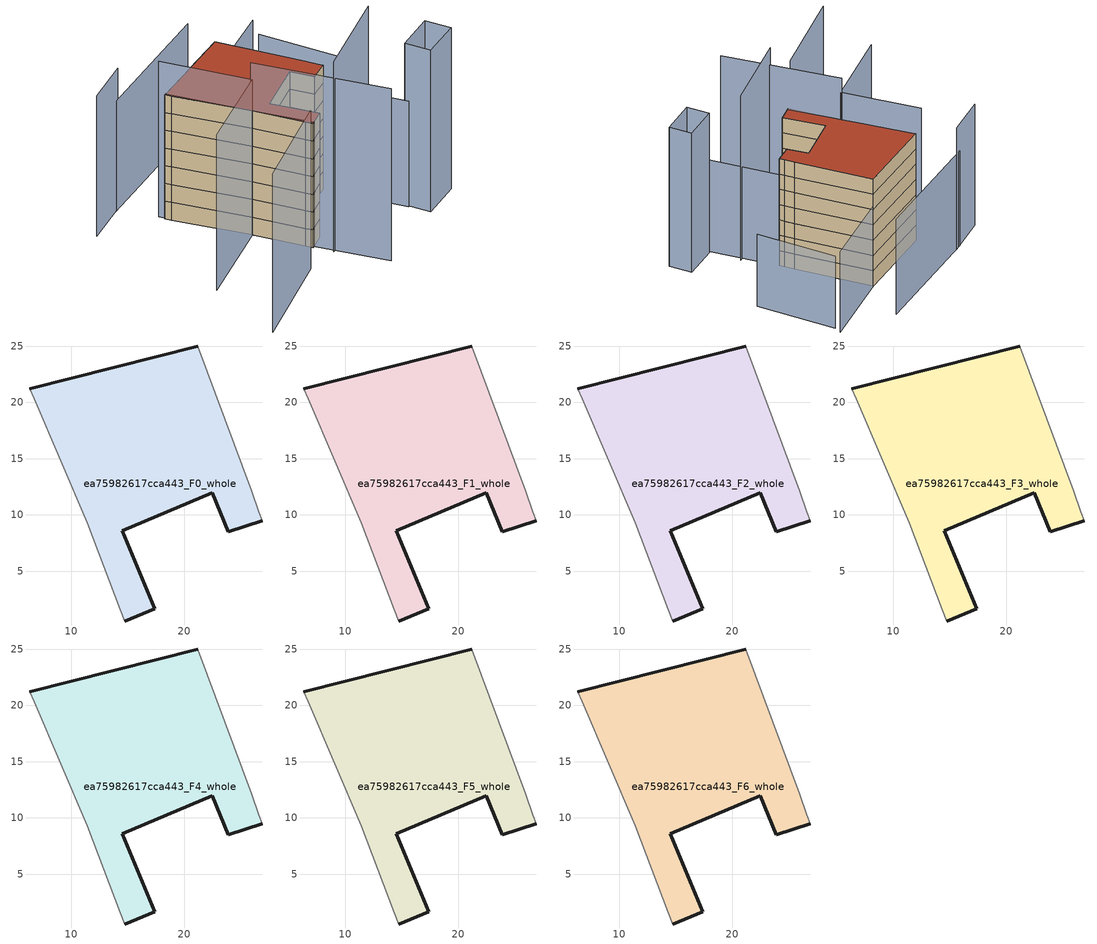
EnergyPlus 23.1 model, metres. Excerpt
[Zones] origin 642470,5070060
ea75982617cca443_F0_whole
 floor ground (EU_floor_Construction): 21.22,25 26.02,12.09 26.62,10.29 26.92,9.49 23.92,8.49 22.52,11.99 14.51,8.59 17.41,1.69 14.71,0.59 14.31,1.59 11.41,9.3 6.71,20.3 6.31,21.21 z0
 wall outside (EU_wall_Construction): 14.71,0.59 17.41,1.69 14.51,8.59 22.52,11.99 23.92,8.49 26.92,9.49 / 21.22,25 6.31,21.21 z0:3
 wall adiabatic (EU_wall_Construction): 26.92,9.49 26.62,10.29 26.02,12.09 21.22,25 / 6.31,21.21 6.71,20.3 11.41,9.3 14.31,1.59 14.71,0.59 z0:3
ea75982617cca443_F1_whole
 floor to ea75982617cca443_F0_whole (EU_floor_Construction): 21.22,25 26.02,12.09 26.62,10.29 26.92,9.49 23.92,8.49 22.52,11.99 14.51,8.59 17.41,1.69 14.71,0.59 14.31,1.59 11.41,9.3 6.71,20.3 6.31,21.21 z3
 wall outside (EU_wall_Construction): 14.71,0.59 17.41,1.69 14.51,8.59 22.52,11.99 23.92,8.49 26.92,9.49 / 21.22,25 6.31,21.21 z3:6
 wall adiabatic (EU_wall_Construction): 26.92,9.49 26.62,10.29 26.02,12.09 21.22,25 / 6.31,21.21 6.71,20.3 11.41,9.3 14.31,1.59 14.71,0.59 z3:6
ea75982617cca443_F2_whole
 floor to ea75982617cca443_F1_whole (EU_floor_Construction): 21.22,25 26.02,12.09 26.62,10.29 26.92,9.49 23.92,8.49 22.52,11.99 14.51,8.59 17.41,1.69 14.71,0.59 14.31,1.59 11.41,9.3 6.71,20.3 6.31,21.21 z6
 wall outside (EU_wall_Construction): 14.71,0.59 17.41,1.69 14.51,8.59 22.52,11.99 23.92,8.49 26.92,9.49 / 21.22,25 6.31,21.21 z6:9
 wall adiabatic (EU_wall_Construction): 26.92,9.49 26.62,10.29 26.02,12.09 21.22,25 / 6.31,21.21 6.71,20.3 11.41,9.3 14.31,1.59 14.71,0.59 z6:9
ea75982617cca443_F3_whole
 floor to ea75982617cca443_F2_whole (EU_floor_Construction): 21.22,25 26.02,12.09 26.62,10.29 26.92,9.49 23.92,8.49 22.52,11.99 14.51,8.59 17.41,1.69 14.71,0.59 14.31,1.59 11.41,9.3 6.71,20.3 6.31,21.21 z9
 wall outside (EU_wall_Construction): 14.71,0.59 17.41,1.69 14.51,8.59 22.52,11.99 23.92,8.49 26.92,9.49 / 21.22,25 6.31,21.21 z9:12
 wall adiabatic (EU_wall_Construction): 26.92,9.49 26.62,10.29 26.02,12.09 21.22,25 / 6.31,21.21 6.71,20.3 11.41,9.3 14.31,1.59 14.71,0.59 z9:12
ea75982617cca443_F4_whole
 floor to ea75982617cca443_F3_whole (EU_floor_Construction): 21.22,25 26.02,12.09 26.62,10.29 26.92,9.49 23.92,8.49 22.52,11.99 14.51,8.59 17.41,1.69 14.71,0.59 14.31,1.59 11.41,9.3 6.71,20.3 6.31,21.21 z12
 wall outside (EU_wall_Construction): 14.71,0.59 17.41,1.69 14.51,8.59 22.52,11.99 23.92,8.49 26.92,9.49 / 21.22,25 6.31,21.21 z12:15
 wall adiabatic (EU_wall_Construction): 26.92,9.49 26.62,10.29 26.02,12.09 21.22,25 / 6.31,21.21 6.71,20.3 11.41,9.3 14.31,1.59 14.71,0.59 z12:15
ea75982617cca443_F5_whole
 floor to ea75982617cca443_F4_whole (EU_floor_Construction): 21.22,25 26.02,12.09 26.62,10.29 26.92,9.49 23.92,8.49 22.52,11.99 14.51,8.59 17.41,1.69 14.71,0.59 14.31,1.59 11.41,9.3 6.71,20.3 6.31,21.21 z15
 wall outside (EU_wall_Construction): 14.71,0.59 17.41,1.69 14.51,8.59 22.52,11.99 23.92,8.49 26.92,9.49 / 21.22,25 6.31,21.21 z15:18
 wall adiabatic (EU_wall_Construction): 26.92,9.49 26.62,10.29 26.02,12.09 21.22,25 / 6.31,21.21 6.71,20.3 11.41,9.3 14.31,1.59 14.71,0.59 z15:18
ea75982617cca443_F6_whole
 floor to ea75982617cca443_F5_whole (EU_floor_Construction): 21.22,25 26.02,12.09 26.62,10.29 26.92,9.49 23.92,8.49 22.52,11.99 14.51,8.59 17.41,1.69 14.71,0.59 14.31,1.59 11.41,9.3 6.71,20.3 6.31,21.21 z18
 wall outside (EU_wall_Construction): 14.71,0.59 17.41,1.69 14.51,8.59 22.52,11.99 23.92,8.49 26.92,9.49 / 21.22,25 6.31,21.21 z18:21
 wall adiabatic (EU_wall_Construction): 26.92,9.49 26.62,10.29 26.02,12.09 21.22,25 / 6.31,21.21 6.71,20.3 11.41,9.3 14.31,1.59 14.71,0.59 z18:21
 roof outside (EU_roof_Construction): 23.92,8.49 26.92,9.49 26.62,10.29 26.02,12.09 21.22,25 6.31,21.21 6.71,20.3 11.41,9.3 14.31,1.59 14.71,0.59 17.41,1.69 14.51,8.59 22.52,11.99 z21
shading: -5.33,-9.62 10.43,-2.76 z0:26.8; 15.87,-2.33 29.84,3.59 z0:32.2; 31.62,-1.72 37.91,0.05 / 37.91,0.05 39.03,-3.92 / 39.03,-3.92 32.74,-5.69 / 32.74,-5.69 31.62,-1.72 z0:27.3; 31.57,-2.52 26.61,10.29 z0:17.9; 26.72,10.02 21.22,25 / 21.22,25 35.04,30.07 z0:15.7; 38.33,14.81 34.68,28.69 z0:14.1; 11.37,9.39 19.58,-9.86 z0:29.1; 6.16,22.19 11.46,9.17 / 11.46,9.17 -2.5,3.48 z0:26.3; 3.83,27.89 -3.42,25.4 z0:23.8; 24.93,33.41 2.76,27.57 z0:18.6
[Building]
EU S2 Campaign: North Axis=0; Terrain=City; Solar Distribution=FullExterior
[Site:Location]
Lyon-Bron: Latitude=45.75; Longitude=5; Time Zone=1; Elevation=198
[SizingPeriod:WeatherFileDays]
AnnualSizingPeriod: Begin Month=1; Begin Day of Month=1; End Month=12; End Day of Month=31; Day of Week for Start Day=Monday; Use Weather File Daylight Saving Period=No; Use Weather File Rain and Snow Indicators=No
[MATERIAL]
EU_InternalMass_Material: Roughness=MediumRough; Thickness=0.1; Conductivity=1; Density=1800; Specific Heat=900; Thermal Absorptance=0.9; Solar Absorptance=0.7; Visible Absorptance=0.7
[MATERIAL:NOMASS] Roughness=MediumRough; Thermal Absorptance=0.9; Solar Absorptance=0.7; Visible Absorptance=0.7
Name | Thermal Resistance
EU_wall_NoMass | 0.776494
EU_roof_NoMass | 0.486893
EU_floor_NoMass | 0.421597
[CONSTRUCTION]
EU_wall_Construction: EU_wall_NoMass
EU_roof_Construction: EU_roof_NoMass
EU_floor_Construction: EU_floor_NoMass
EU_InternalMass_Construction: EU_InternalMass_Material
[ZONE] Type=1; Multiplier=1; Ceiling Height=autocalculate; Floor Area=autocalculate; Part of Total Floor Area=Yes
Name | Volume
ea75982617cca443_F0_whole | 711.709
ea75982617cca443_F1_whole; ea75982617cca443_F2_whole; ea75982617cca443_F3_whole; ea75982617cca443_F4_whole; ea75982617cca443_F5_whole; ea75982617cca443_F6_whole | 711.71
[INTERNALMASS] Construction=EU_InternalMass_Construction; Surface Area=237.237
Name | Zone or ZoneList
ea75982617cca443_F0_whole_EU_InternalMass | ea75982617cca443_F0_whole
ea75982617cca443_F1_whole_EU_InternalMass | ea75982617cca443_F1_whole
ea75982617cca443_F2_whole_EU_InternalMass | ea75982617cca443_F2_whole
ea75982617cca443_F3_whole_EU_InternalMass | ea75982617cca443_F3_whole
ea75982617cca443_F4_whole_EU_InternalMass | ea75982617cca443_F4_whole
ea75982617cca443_F5_whole_EU_InternalMass | ea75982617cca443_F5_whole
ea75982617cca443_F6_whole_EU_InternalMass | ea75982617cca443_F6_whole
[OTHEREQUIPMENT] Fuel Type=Electricity; Design Level Calculation Method=Watts/Area; Power per Zone Floor Area=1; Fraction Latent=0; Fraction Radiant=0; Fraction Lost=0; Carbon Dioxide Generation Rate=0; EndUse Subcategory=EU_Step8_InternalGains
Name | Zone or ZoneList or Space or SpaceList | Schedule
EU_Step8_InternalGain_ea75982617cca443_F0_whole_f000 | ea75982617cca443_F0_whole | EU_Step8_GainSchedule_ea75982617cca443_F0_whole_f000
EU_Step8_InternalGain_ea75982617cca443_F1_whole_f000 | ea75982617cca443_F1_whole | EU_Step8_GainSchedule_ea75982617cca443_F1_whole_f000
EU_Step8_InternalGain_ea75982617cca443_F2_whole_f000 | ea75982617cca443_F2_whole | EU_Step8_GainSchedule_ea75982617cca443_F2_whole_f000
EU_Step8_InternalGain_ea75982617cca443_F3_whole_f000 | ea75982617cca443_F3_whole | EU_Step8_GainSchedule_ea75982617cca443_F3_whole_f000
EU_Step8_InternalGain_ea75982617cca443_F4_whole_f000 | ea75982617cca443_F4_whole | EU_Step8_GainSchedule_ea75982617cca443_F4_whole_f000
EU_Step8_InternalGain_ea75982617cca443_F5_whole_f000 | ea75982617cca443_F5_whole | EU_Step8_GainSchedule_ea75982617cca443_F5_whole_f000
EU_Step8_InternalGain_ea75982617cca443_F6_whole_f000 | ea75982617cca443_F6_whole | EU_Step8_GainSchedule_ea75982617cca443_F6_whole_f000
[ZONEVENTILATION:DESIGNFLOWRATE] Schedule=EU_AlwaysOn; Design Flow Rate Calculation Method=AirChanges/Hour; Air Changes per Hour=0.693814; Ventilation Type=Natural; Fan Pressure Rise=0; Fan Total Efficiency=1; Constant Term Coefficient=1; Temperature Term Coefficient=0; Velocity Term Coefficient=0; Velocity Squared Term Coefficient=0; Minimum Indoor Temperature=-100; Maximum Indoor Temperature=100; Delta Temperature=-100; Minimum Outdoor Temperature=-100; Maximum Outdoor Temperature=100; Maximum Wind Speed=40
Name | Zone or ZoneList or Space or SpaceList
EU_ConstantAir_ea75982617cca443_F0_whole | ea75982617cca443_F0_whole
EU_ConstantAir_ea75982617cca443_F1_whole | ea75982617cca443_F1_whole
EU_ConstantAir_ea75982617cca443_F2_whole | ea75982617cca443_F2_whole
EU_ConstantAir_ea75982617cca443_F3_whole | ea75982617cca443_F3_whole
EU_ConstantAir_ea75982617cca443_F4_whole | ea75982617cca443_F4_whole
EU_ConstantAir_ea75982617cca443_F5_whole | ea75982617cca443_F5_whole
EU_ConstantAir_ea75982617cca443_F6_whole | ea75982617cca443_F6_whole
[HVACTEMPLATE:THERMOSTAT] Constant Heating Setpoint=20; Constant Cooling Setpoint=50
EU_HeatOnly_ea75982617cca443_F0_whole; EU_HeatOnly_ea75982617cca443_F1_whole; EU_HeatOnly_ea75982617cca443_F2_whole; EU_HeatOnly_ea75982617cca443_F3_whole; EU_HeatOnly_ea75982617cca443_F4_whole; EU_HeatOnly_ea75982617cca443_F5_whole; EU_HeatOnly_ea75982617cca443_F6_whole
[HVACTEMPLATE:ZONE:IDEALLOADSAIRSYSTEM] System Availability Schedule=EU_AlwaysOn; Maximum Heating Supply Air Temperature=50; Minimum Cooling Supply Air Temperature=13; Maximum Heating Supply Air Humidity Ratio=0.0156; Minimum Cooling Supply Air Humidity Ratio=0.0077; Heating Limit=NoLimit; Cooling Limit=NoLimit; Heating Availability Schedule=EU_AlwaysOn; Cooling Availability Schedule=EU_CoolingOff; Dehumidification Control Type=ConstantSensibleHeatRatio; Cooling Sensible Heat Ratio=0.7; Dehumidification Setpoint=60; Humidification Control Type=None; Humidification Setpoint=30; Outdoor Air Method=None; Outdoor Air Flow Rate per Person=0.00944; Outdoor Air Flow Rate per Zone Floor Area=0; Outdoor Air Flow Rate per Zone=0; Demand Controlled Ventilation Type=None; Outdoor Air Economizer Type=NoEconomizer; Heat Recovery Type=None; Sensible Heat Recovery Effectiveness=0.7; Latent Heat Recovery Effectiveness=0.65
Name | Template Thermostat
ea75982617cca443_F0_whole | EU_HeatOnly_ea75982617cca443_F0_whole
ea75982617cca443_F1_whole | EU_HeatOnly_ea75982617cca443_F1_whole
ea75982617cca443_F2_whole | EU_HeatOnly_ea75982617cca443_F2_whole
ea75982617cca443_F3_whole | EU_HeatOnly_ea75982617cca443_F3_whole
ea75982617cca443_F4_whole | EU_HeatOnly_ea75982617cca443_F4_whole
ea75982617cca443_F5_whole | EU_HeatOnly_ea75982617cca443_F5_whole
ea75982617cca443_F6_whole | EU_HeatOnly_ea75982617cca443_F6_whole
[SIZING:ZONE] Zone Cooling Design Supply Air Temperature Input Method=SupplyAirTemperature; Zone Cooling Design Supply Air Temperature=13; Zone Heating Design Supply Air Temperature Input Method=SupplyAirTemperature; Zone Heating Design Supply Air Temperature=50; Zone Cooling Design Supply Air Humidity Ratio=0.008; Zone Heating Design Supply Air Humidity Ratio=0.008; Cooling Design Air Flow Method=DesignDay; Cooling Design Air Flow Rate=0; Cooling Minimum Air Flow per Zone Floor Area=0.000762; Cooling Minimum Air Flow=0; Cooling Minimum Air Flow Fraction=0.2; Heating Design Air Flow Method=DesignDay; Heating Design Air Flow Rate=0; Heating Maximum Air Flow per Zone Floor Area=0.002032; Heating Maximum Air Flow=0.141576; Heating Maximum Air Flow Fraction=0.3; Account for Dedicated Outdoor Air System=No; Dedicated Outdoor Air System Control Strategy=NeutralSupplyAir; Dedicated Outdoor Air Low Setpoint Temperature for Design=autosize; Dedicated Outdoor Air High Setpoint Temperature for Design=autosize; Zone Load Sizing Method=Sensible Load Only No Latent Load; Zone Latent Cooling Design Supply Air Humidity Ratio Input Method=HumidityRatioDifference; Zone Cooling Design Supply Air Humidity Ratio Difference=0.005; Zone Latent Heating Design Supply Air Humidity Ratio Input Method=HumidityRatioDifference; Zone Humidification Design Supply Air Humidity Ratio Difference=0.005
ea75982617cca443_F0_whole; ea75982617cca443_F1_whole; ea75982617cca443_F2_whole; ea75982617cca443_F3_whole; ea75982617cca443_F4_whole; ea75982617cca443_F5_whole; ea75982617cca443_F6_whole
[SCHEDULE:CONSTANT]
Name | Hourly Value
EU_AlwaysOn | 1
EU_CoolingOff | 0
[SCHEDULE:FILE] Column Number=1; Rows to Skip at Top=0; Number of Hours of Data=8760; Column Separator=Comma; Interpolate to Timestep=No; Minutes per Item=60; Adjust Schedule for Daylight Savings=Yes
Name | File
EU_Step8_GainSchedule_ea75982617cca443_F0_whole_f000 | ../../schedules/ea75982617cca443/ea75982617cca443_F0_whole_f000_gain.csv
EU_Step8_GainSchedule_ea75982617cca443_F1_whole_f000 | ../../schedules/ea75982617cca443/ea75982617cca443_F1_whole_f000_gain.csv
EU_Step8_GainSchedule_ea75982617cca443_F2_whole_f000 | ../../schedules/ea75982617cca443/ea75982617cca443_F2_whole_f000_gain.csv
EU_Step8_GainSchedule_ea75982617cca443_F3_whole_f000 | ../../schedules/ea75982617cca443/ea75982617cca443_F3_whole_f000_gain.csv
EU_Step8_GainSchedule_ea75982617cca443_F4_whole_f000 | ../../schedules/ea75982617cca443/ea75982617cca443_F4_whole_f000_gain.csv
EU_Step8_GainSchedule_ea75982617cca443_F5_whole_f000 | ../../schedules/ea75982617cca443/ea75982617cca443_F5_whole_f000_gain.csv
EU_Step8_GainSchedule_ea75982617cca443_F6_whole_f000 | ../../schedules/ea75982617cca443/ea75982617cca443_F6_whole_f000_gain.csv
